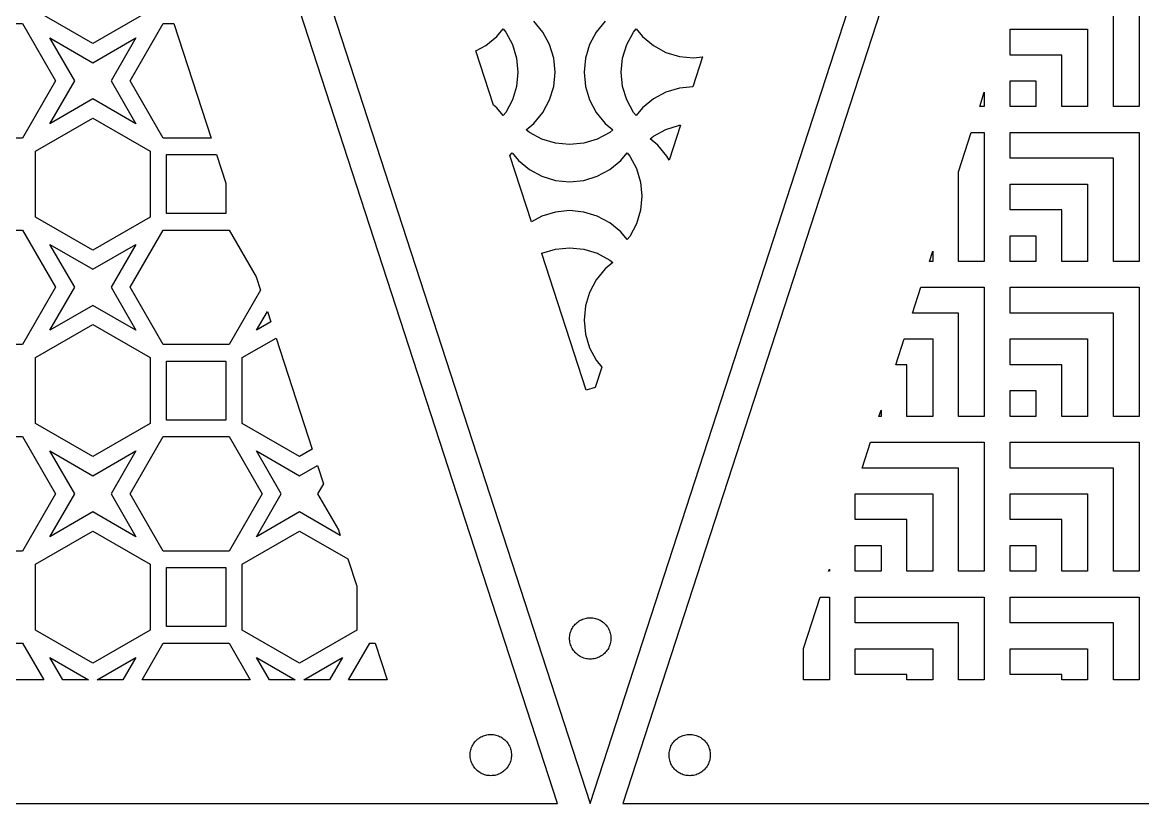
# Model space of a CAD drawing. Header units: metres. Extents: x 20 to 1108, y 20 to 485.
# Drawn here: x 430.8 to 539.2, y 20 to 95.7 of the extents above; entities that cross this region are included whole.
import ezdxf

# ---------------------------------------------------------------- set-up
doc = ezdxf.new("R2010")
doc.units = ezdxf.units.M

msp = doc.modelspace()

# ---------------------------------------------------------------- linework, layer by layer
for p, q in [((482.617, 20), (407.617, 250.826)), ((410.772, 250.826), (485.772, 20.0001)), ((485.772, 20.0001), (560.772, 250.826)), ((563.926, 250.826), (488.926, 20)), ((538.926, 100), (538.926, 87.5)), ((437.617, 93.6035), (432.077, 96.8018)), ((443.158, 96.8018), (437.617, 93.6035)), ((536.426, 87.5), (536.426, 97.5)), ((424.419, 95.54), (430.816, 95.54)), ((430.816, 95.54), (434.014, 90)), ((441.221, 90), (444.419, 95.54)), ((444.419, 95.54), (445.455, 95.54)), ((445.455, 95.54), (449.056, 84.46)), ((481.193, 94.715), (480.322, 95.7765)), ((487.222, 95.7765), (486.351, 94.715)), ((476.722, 94.2765), (477.336, 95.0265)), ((477.336, 95.0265), (477.592, 94.715)), ((477.592, 94.715), (478.239, 93.505)), ((481.839, 93.505), (481.193, 94.715)), ((486.351, 94.715), (485.705, 93.505)), ((489.304, 93.505), (489.952, 94.715)), ((489.952, 94.715), (490.207, 95.0265)), ((490.207, 95.0265), (490.823, 94.2765)), ((526.426, 92.5), (526.426, 95)), ((526.426, 95), (533.926, 95)), ((533.926, 95), (533.926, 87.5)), ((435.862, 90), (433.463, 94.1543)), ((433.463, 94.1543), (437.617, 91.7559)), ((437.617, 91.7559), (441.772, 94.1543)), ((441.772, 94.1543), (439.373, 90)), ((474.705, 92.8947), (475.661, 93.4064)), ((475.661, 93.4064), (476.722, 94.2765)), ((478.239, 93.505), (478.637, 92.1925)), ((482.238, 92.1925), (481.839, 93.505)), ((485.705, 93.505), (485.306, 92.1925)), ((488.907, 92.1925), (489.304, 93.505)), ((490.823, 94.2765), (491.883, 93.4064)), ((491.883, 93.4064), (493.093, 92.7589)), ((476.416, 87.6271), (474.705, 92.8947)), ((478.637, 92.1925), (478.772, 90.8263)), ((482.372, 90.8263), (482.238, 92.1925)), ((485.306, 92.1925), (485.172, 90.8263)), ((488.772, 90.8263), (488.907, 92.1925)), ((493.093, 92.7589), (494.407, 92.3615)), ((494.407, 92.3615), (495.772, 92.2267)), ((496.65, 92.3136), (495.71, 89.42)), ((495.772, 92.2267), (496.65, 92.3136)), ((531.426, 92.5), (526.426, 92.5)), ((531.426, 87.5), (531.426, 92.5)), ((478.772, 90.8263), (478.637, 89.4611)), ((482.238, 89.4611), (482.372, 90.8263)), ((485.172, 90.8263), (485.306, 89.4611)), ((488.907, 89.4611), (488.772, 90.8263)), ((434.014, 90), (430.816, 84.46)), ((433.463, 85.8457), (435.862, 90)), ((439.373, 90), (441.772, 85.8457)), ((444.419, 84.46), (441.221, 90)), ((478.637, 89.4611), (478.239, 88.1476)), ((481.839, 88.1476), (482.238, 89.4611)), ((485.306, 89.4611), (485.705, 88.1476)), ((489.304, 88.1476), (488.907, 89.4611)), ((494.407, 89.2921), (493.093, 88.8947)), ((495.71, 89.42), (494.407, 89.2921)), ((526.426, 87.5), (526.426, 90)), ((526.426, 90), (528.926, 90)), ((528.926, 90), (528.926, 87.5)), ((437.617, 88.2441), (433.463, 85.8457)), ((441.772, 85.8457), (437.617, 88.2441)), ((478.239, 88.1476), (477.592, 86.9376)), ((481.193, 86.9376), (481.839, 88.1476)), ((485.705, 88.1476), (486.351, 86.9376)), ((489.952, 86.9376), (489.304, 88.1476)), ((491.883, 88.2462), (490.823, 87.3761)), ((493.093, 88.8947), (491.883, 88.2462)), ((523.476, 87.5), (523.926, 88.8857)), ((523.926, 88.8857), (523.926, 87.5)), ((476.722, 87.3761), (476.416, 87.6271)), ((477.336, 86.6261), (476.722, 87.3761)), ((477.592, 86.9376), (477.336, 86.6261)), ((480.322, 85.8761), (481.193, 86.9376)), ((486.351, 86.9376), (487.222, 85.8761)), ((490.207, 86.6261), (489.952, 86.9376)), ((490.823, 87.3761), (490.207, 86.6261)), ((523.926, 87.5), (523.476, 87.5)), ((528.926, 87.5), (526.426, 87.5)), ((533.926, 87.5), (531.426, 87.5)), ((538.926, 87.5), (536.426, 87.5)), ((432.077, 83.1982), (437.617, 86.3965)), ((437.617, 86.3965), (443.158, 83.1982)), ((479.573, 85.2609), (480.322, 85.8761)), ((487.222, 85.8761), (487.972, 85.2609)), ((493.093, 85.2931), (494.407, 85.6925)), ((494.502, 85.7013), (493.404, 82.3204)), ((494.407, 85.6925), (494.502, 85.7013)), ((479.883, 85.006), (479.573, 85.2609)), ((481.093, 84.3595), (479.883, 85.006)), ((487.661, 85.006), (486.451, 84.3595)), ((487.972, 85.2609), (487.661, 85.006)), ((491.572, 84.3917), (491.883, 84.6466)), ((491.883, 84.6466), (493.093, 85.2931)), ((521.426, 81.1914), (522.664, 85)), ((522.664, 85), (523.926, 85)), ((523.926, 85), (523.926, 72.5)), ((526.426, 82.5), (526.426, 85)), ((526.426, 85), (538.926, 85)), ((538.926, 85), (538.926, 72.5)), ((430.816, 84.46), (424.419, 84.46)), ((449.056, 84.46), (444.419, 84.46)), ((482.407, 83.9611), (481.093, 84.3595)), ((483.772, 83.8263), (482.407, 83.9611)), ((485.137, 83.9611), (483.772, 83.8263)), ((486.451, 84.3595), (485.137, 83.9611)), ((492.322, 83.7765), (491.572, 84.3917)), ((493.192, 82.715), (492.322, 83.7765)), ((432.077, 76.8018), (432.077, 83.1982)), ((443.158, 83.1982), (443.158, 76.8018)), ((444.757, 77.1396), (444.757, 82.8604)), ((444.757, 82.8604), (449.576, 82.8604)), ((449.576, 82.8604), (450.478, 80.084)), ((477.995, 82.7687), (478.207, 83.0265)), ((480.08, 76.3527), (477.995, 82.7687)), ((478.207, 83.0265), (478.823, 82.2775)), ((488.721, 82.2775), (489.336, 83.0265)), ((489.336, 83.0265), (489.592, 82.715)), ((489.592, 82.715), (490.239, 81.505)), ((493.404, 82.3204), (493.192, 82.715)), ((536.426, 82.5), (526.426, 82.5)), ((536.426, 72.5), (536.426, 82.5)), ((478.823, 82.2775), (479.883, 81.4064)), ((479.883, 81.4064), (481.093, 80.7589)), ((486.451, 80.7589), (487.661, 81.4064)), ((487.661, 81.4064), (488.721, 82.2775)), ((490.239, 81.505), (490.637, 80.1925)), ((481.093, 80.7589), (482.407, 80.3615)), ((482.407, 80.3615), (483.772, 80.2267)), ((483.772, 80.2267), (485.137, 80.3615)), ((485.137, 80.3615), (486.451, 80.7589)), ((521.426, 72.5), (521.426, 81.1914)), ((450.478, 80.084), (450.478, 77.1396)), ((490.637, 80.1925), (490.772, 78.8263)), ((526.426, 77.5), (526.426, 80)), ((526.426, 80), (533.926, 80)), ((533.926, 80), (533.926, 72.5)), ((490.772, 78.8263), (490.637, 77.4611)), ((450.478, 77.1396), (444.757, 77.1396)), ((482.407, 77.2921), (481.093, 76.8947)), ((483.772, 77.4259), (482.407, 77.2921)), ((485.137, 77.2921), (483.772, 77.4259)), ((486.451, 76.8947), (485.137, 77.2921)), ((490.637, 77.4611), (490.239, 76.1486)), ((531.426, 77.5), (526.426, 77.5)), ((531.426, 72.5), (531.426, 77.5)), ((437.617, 73.6035), (432.077, 76.8018)), ((443.158, 76.8018), (437.617, 73.6035)), ((481.093, 76.8947), (480.08, 76.3527)), ((487.661, 76.2472), (486.451, 76.8947)), ((488.721, 75.3761), (487.661, 76.2472)), ((490.239, 76.1486), (489.592, 74.9376)), ((424.419, 75.54), (430.816, 75.54)), ((430.816, 75.54), (434.014, 70)), ((441.221, 70), (444.419, 75.54)), ((444.419, 75.54), (450.816, 75.54)), ((450.816, 75.54), (453.419, 71.0303)), ((489.336, 74.6261), (488.721, 75.3761)), ((489.592, 74.9376), (489.336, 74.6261)), ((526.426, 72.5), (526.426, 75)), ((526.426, 75), (528.926, 75)), ((528.926, 75), (528.926, 72.5)), ((435.862, 70), (433.463, 74.1543)), ((433.463, 74.1543), (437.617, 71.7559)), ((437.617, 71.7559), (441.772, 74.1543)), ((441.772, 74.1543), (439.373, 70)), ((482.407, 73.6925), (483.772, 73.8263)), ((483.772, 73.8263), (485.137, 73.6925)), ((481.077, 73.2843), (481.093, 73.2931)), ((485.381, 60.0353), (481.077, 73.2843)), ((481.093, 73.2931), (482.407, 73.6925)), ((485.137, 73.6925), (486.451, 73.2931)), ((486.451, 73.2931), (487.661, 72.6466)), ((518.602, 72.5), (518.926, 73.498)), ((518.926, 73.498), (518.926, 72.5)), ((487.222, 71.7765), (486.351, 70.715)), ((487.972, 72.3917), (487.222, 71.7765)), ((487.661, 72.6466), (487.972, 72.3917)), ((518.926, 72.5), (518.602, 72.5)), ((523.926, 72.5), (521.426, 72.5)), ((528.926, 72.5), (526.426, 72.5)), ((533.926, 72.5), (531.426, 72.5)), ((538.926, 72.5), (536.426, 72.5)), ((453.419, 71.0303), (453.848, 69.7119)), ((486.351, 70.715), (485.705, 69.505)), ((434.014, 70), (430.816, 64.46)), ((433.463, 65.8457), (435.862, 70)), ((439.373, 70), (441.772, 65.8457)), ((444.419, 64.46), (441.221, 70)), ((453.848, 69.7119), (450.816, 64.46)), ((485.705, 69.505), (485.306, 68.1925)), ((516.977, 67.5), (517.79, 70)), ((517.79, 70), (523.926, 70)), ((523.926, 70), (523.926, 57.5)), ((526.426, 67.5), (526.426, 70)), ((526.426, 70), (538.926, 70)), ((538.926, 70), (538.926, 57.5)), ((437.617, 68.2441), (433.463, 65.8457)), ((441.772, 65.8457), (437.617, 68.2441)), ((453.463, 65.8457), (454.513, 67.6641)), ((454.513, 67.6641), (454.845, 66.6436)), ((485.306, 68.1925), (485.172, 66.8263)), ((521.426, 67.5), (516.977, 67.5)), ((521.426, 57.5), (521.426, 67.5)), ((536.426, 67.5), (526.426, 67.5)), ((536.426, 57.5), (536.426, 67.5)), ((432.077, 63.1982), (437.617, 66.3965)), ((437.617, 66.3965), (443.158, 63.1982)), ((454.845, 66.6436), (453.463, 65.8457)), ((485.172, 66.8263), (485.306, 65.4611)), ((452.077, 63.1982), (455.35, 65.0869)), ((455.35, 65.0869), (458.85, 54.3154)), ((485.306, 65.4611), (485.705, 64.1486)), ((430.816, 64.46), (424.419, 64.46)), ((450.816, 64.46), (444.419, 64.46)), ((485.705, 64.1486), (486.351, 62.9376)), ((515.353, 62.5), (516.166, 65)), ((516.166, 65), (518.926, 65)), ((518.926, 65), (518.926, 57.5)), ((526.426, 62.5), (526.426, 65)), ((526.426, 65), (533.926, 65)), ((533.926, 65), (533.926, 57.5)), ((432.077, 56.8018), (432.077, 63.1982)), ((443.158, 63.1982), (443.158, 56.8018)), ((452.077, 56.8018), (452.077, 63.1982)), ((486.351, 62.9376), (486.892, 62.2794)), ((444.757, 57.1396), (444.757, 62.8604)), ((444.757, 62.8604), (450.478, 62.8604)), ((450.478, 62.8604), (450.478, 57.1396)), ((486.892, 62.2794), (486.247, 60.298)), ((516.426, 62.5), (515.353, 62.5)), ((516.426, 57.5), (516.426, 62.5)), ((531.426, 62.5), (526.426, 62.5)), ((531.426, 57.5), (531.426, 62.5)), ((486.247, 60.298), (485.381, 60.0353)), ((526.426, 57.5), (526.426, 60)), ((526.426, 60), (528.926, 60)), ((528.926, 60), (528.926, 57.5)), ((513.728, 57.5), (513.926, 58.1084)), ((513.926, 57.5), (513.728, 57.5)), ((513.926, 58.1084), (513.926, 57.5)), ((518.926, 57.5), (516.426, 57.5)), ((523.926, 57.5), (521.426, 57.5)), ((528.926, 57.5), (526.426, 57.5)), ((533.926, 57.5), (531.426, 57.5)), ((538.926, 57.5), (536.426, 57.5)), ((437.617, 53.6035), (432.077, 56.8018)), ((443.158, 56.8018), (437.617, 53.6035)), ((450.478, 57.1396), (444.757, 57.1396)), ((457.617, 53.6035), (452.077, 56.8018)), ((424.419, 55.54), (430.816, 55.54)), ((430.816, 55.54), (434.014, 50)), ((441.221, 50), (444.419, 55.54)), ((444.419, 55.54), (450.816, 55.54)), ((450.816, 55.54), (454.014, 50)), ((458.85, 54.3154), (457.617, 53.6035)), ((512.104, 52.5), (512.916, 55)), ((512.916, 55), (523.926, 55)), ((523.926, 55), (523.926, 42.5)), ((526.426, 52.5), (526.426, 55)), ((526.426, 55), (538.926, 55)), ((538.926, 55), (538.926, 42.5)), ((435.862, 50), (433.463, 54.1543)), ((433.463, 54.1543), (437.617, 51.7559)), ((437.617, 51.7559), (441.772, 54.1543)), ((441.772, 54.1543), (439.373, 50)), ((455.862, 50), (453.463, 54.1543)), ((453.463, 54.1543), (457.617, 51.7559)), ((457.617, 51.7559), (459.356, 52.7598)), ((459.356, 52.7598), (459.936, 50.9736)), ((521.426, 52.5), (512.104, 52.5)), ((521.426, 42.5), (521.426, 52.5)), ((536.426, 52.5), (526.426, 52.5)), ((536.426, 42.5), (536.426, 52.5)), ((434.014, 50), (430.816, 44.46)), ((433.463, 45.8457), (435.862, 50)), ((439.373, 50), (441.772, 45.8457)), ((444.419, 44.46), (441.221, 50)), ((454.014, 50), (450.816, 44.46)), ((453.463, 45.8457), (455.862, 50)), ((459.936, 50.9736), (459.373, 50)), ((459.373, 50), (461.383, 46.5186)), ((511.426, 47.5), (511.426, 50)), ((511.426, 50), (518.926, 50)), ((518.926, 50), (518.926, 42.5)), ((526.426, 47.5), (526.426, 50)), ((526.426, 50), (533.926, 50)), ((533.926, 50), (533.926, 42.5)), ((437.617, 48.2441), (433.463, 45.8457)), ((441.772, 45.8457), (437.617, 48.2441)), ((457.617, 48.2441), (453.463, 45.8457)), ((461.563, 45.9658), (457.617, 48.2441)), ((516.426, 47.5), (511.426, 47.5)), ((516.426, 42.5), (516.426, 47.5)), ((531.426, 47.5), (526.426, 47.5)), ((531.426, 42.5), (531.426, 47.5)), ((432.077, 43.1982), (437.617, 46.3965)), ((437.617, 46.3965), (443.158, 43.1982)), ((452.077, 43.1982), (457.617, 46.3965)), ((457.617, 46.3965), (462.302, 43.6924)), ((461.383, 46.5186), (461.563, 45.9658)), ((511.426, 42.5), (511.426, 45)), ((511.426, 45), (513.926, 45)), ((513.926, 45), (513.926, 42.5)), ((526.426, 42.5), (526.426, 45)), ((526.426, 45), (528.926, 45)), ((528.926, 45), (528.926, 42.5)), ((430.816, 44.46), (424.419, 44.46)), ((450.816, 44.46), (444.419, 44.46)), ((462.302, 43.6924), (463.158, 41.0586)), ((432.077, 36.8018), (432.077, 43.1982)), ((443.158, 43.1982), (443.158, 36.8018)), ((444.757, 37.1396), (444.757, 42.8604)), ((444.757, 42.8604), (450.478, 42.8604)), ((450.478, 42.8604), (450.478, 37.1396)), ((452.077, 36.8018), (452.077, 43.1982)), ((508.854, 42.5), (508.926, 42.7207)), ((508.926, 42.5), (508.854, 42.5)), ((508.926, 42.7207), (508.926, 42.5)), ((513.926, 42.5), (511.426, 42.5)), ((518.926, 42.5), (516.426, 42.5)), ((523.926, 42.5), (521.426, 42.5)), ((528.926, 42.5), (526.426, 42.5)), ((533.926, 42.5), (531.426, 42.5)), ((538.926, 42.5), (536.426, 42.5)), ((463.158, 41.0586), (463.158, 36.8018)), ((506.426, 35.0264), (508.042, 40)), ((508.042, 40), (508.926, 40)), ((508.926, 40), (508.926, 32)), ((511.426, 37.5), (511.426, 40)), ((511.426, 40), (523.926, 40)), ((523.926, 40), (523.926, 32)), ((526.426, 37.5), (526.426, 40)), ((526.426, 40), (538.926, 40)), ((538.926, 40), (538.926, 32)), ((485.275, 37.9376), (485.397, 37.964)), ((485.397, 37.964), (485.521, 37.9845)), ((485.521, 37.9845), (485.646, 37.9962)), ((485.646, 37.9962), (485.772, 38.0001)), ((485.772, 38.0001), (485.898, 37.9962)), ((485.898, 37.9962), (486.023, 37.9845)), ((486.023, 37.9845), (486.147, 37.964)), ((486.147, 37.964), (486.269, 37.9376)), ((450.478, 37.1396), (444.757, 37.1396)), ((483.962, 36.8517), (484.019, 36.963)), ((484.019, 36.963), (484.083, 37.0714)), ((484.083, 37.0714), (484.154, 37.1749)), ((484.154, 37.1749), (484.231, 37.2755)), ((484.231, 37.2755), (484.314, 37.3693)), ((484.314, 37.3693), (484.403, 37.4581)), ((484.403, 37.4581), (484.497, 37.5411)), ((484.497, 37.5411), (484.596, 37.6183)), ((484.596, 37.6183), (484.701, 37.6886)), ((484.701, 37.6886), (484.808, 37.7521)), ((484.808, 37.7521), (484.92, 37.8097)), ((484.92, 37.8097), (485.036, 37.8595)), ((485.036, 37.8595), (485.154, 37.9025)), ((485.154, 37.9025), (485.275, 37.9376)), ((486.269, 37.9376), (486.39, 37.9025)), ((486.39, 37.9025), (486.508, 37.8595)), ((486.508, 37.8595), (486.623, 37.8097)), ((486.623, 37.8097), (486.736, 37.7521)), ((486.736, 37.7521), (486.843, 37.6886)), ((486.843, 37.6886), (486.948, 37.6183)), ((486.948, 37.6183), (487.046, 37.5411)), ((487.046, 37.5411), (487.141, 37.4581)), ((487.141, 37.4581), (487.23, 37.3693)), ((487.23, 37.3693), (487.313, 37.2755)), ((487.313, 37.2755), (487.39, 37.1749)), ((487.39, 37.1749), (487.46, 37.0714)), ((487.46, 37.0714), (487.525, 36.963)), ((487.525, 36.963), (487.581, 36.8517)), ((521.426, 37.5), (511.426, 37.5)), ((521.426, 32), (521.426, 37.5)), ((536.426, 37.5), (526.426, 37.5)), ((536.426, 32), (536.426, 37.5)), ((437.617, 33.6035), (432.077, 36.8018)), ((443.158, 36.8018), (437.617, 33.6035)), ((457.617, 33.6035), (452.077, 36.8018)), ((463.158, 36.8018), (457.617, 33.6035)), ((483.772, 36.0001), (483.776, 36.1251)), ((483.776, 35.8741), (483.772, 36.0001)), ((483.776, 36.1251), (483.788, 36.2501)), ((483.788, 35.7491), (483.776, 35.8741)), ((483.788, 36.2501), (483.807, 36.3751)), ((483.807, 36.3751), (483.834, 36.4972)), ((483.834, 36.4972), (483.87, 36.6183)), ((483.87, 36.6183), (483.913, 36.7365)), ((483.913, 36.7365), (483.962, 36.8517)), ((487.581, 36.8517), (487.631, 36.7365)), ((487.631, 36.7365), (487.674, 36.6183)), ((487.674, 36.6183), (487.709, 36.4972)), ((487.709, 36.4972), (487.737, 36.3751)), ((487.737, 36.3751), (487.756, 36.2501)), ((487.756, 36.2501), (487.768, 36.1251)), ((487.768, 35.8741), (487.756, 35.7491)), ((487.768, 36.1251), (487.772, 36.0001)), ((487.772, 36.0001), (487.768, 35.8741)), ((424.419, 35.54), (430.816, 35.54)), ((430.816, 35.54), (432.86, 32)), ((442.375, 32), (444.419, 35.54)), ((444.419, 35.54), (450.816, 35.54)), ((450.816, 35.54), (452.86, 32)), ((462.375, 32), (464.419, 35.54)), ((464.419, 35.54), (464.951, 35.54)), ((464.951, 35.54), (466.101, 32)), ((483.807, 35.6251), (483.788, 35.7491)), ((483.834, 35.5021), (483.807, 35.6251)), ((483.87, 35.382), (483.834, 35.5021)), ((483.913, 35.2648), (483.87, 35.382)), ((483.962, 35.1486), (483.913, 35.2648)), ((484.019, 35.0363), (483.962, 35.1486)), ((484.083, 34.9279), (484.019, 35.0363)), ((484.154, 34.8243), (484.083, 34.9279)), ((484.231, 34.7257), (484.154, 34.8243)), ((484.314, 34.631), (484.231, 34.7257)), ((487.313, 34.7257), (487.23, 34.631)), ((487.39, 34.8243), (487.313, 34.7257)), ((487.46, 34.9279), (487.39, 34.8243)), ((487.525, 35.0363), (487.46, 34.9279)), ((487.581, 35.1486), (487.525, 35.0363)), ((487.631, 35.2648), (487.581, 35.1486)), ((487.674, 35.382), (487.631, 35.2648)), ((487.709, 35.5021), (487.674, 35.382)), ((487.737, 35.6251), (487.709, 35.5021)), ((487.756, 35.7491), (487.737, 35.6251)), ((506.426, 32), (506.426, 35.0264)), ((511.426, 32.5), (511.426, 35)), ((511.426, 35), (518.926, 35)), ((518.926, 35), (518.926, 32)), ((526.426, 32.5), (526.426, 35)), ((526.426, 35), (533.926, 35)), ((533.926, 35), (533.926, 32)), ((434.706, 32), (433.463, 34.1543)), ((433.463, 34.1543), (437.195, 32)), ((438.04, 32), (441.772, 34.1543)), ((441.772, 34.1543), (440.529, 32)), ((454.706, 32), (453.463, 34.1543)), ((453.463, 34.1543), (457.195, 32)), ((458.04, 32), (461.772, 34.1543)), ((461.772, 34.1543), (460.529, 32)), ((484.403, 34.5421), (484.314, 34.631)), ((484.497, 34.4591), (484.403, 34.5421)), ((484.596, 34.382), (484.497, 34.4591)), ((484.701, 34.3116), (484.596, 34.382)), ((484.808, 34.2472), (484.701, 34.3116)), ((484.92, 34.1906), (484.808, 34.2472)), ((485.036, 34.1407), (484.92, 34.1906)), ((485.154, 34.0988), (485.036, 34.1407)), ((485.275, 34.0636), (485.154, 34.0988)), ((485.397, 34.0353), (485.275, 34.0636)), ((485.521, 34.0167), (485.397, 34.0353)), ((485.646, 34.004), (485.521, 34.0167)), ((485.772, 34.0001), (485.646, 34.004)), ((485.898, 34.004), (485.772, 34.0001)), ((486.023, 34.0167), (485.898, 34.004)), ((486.147, 34.0353), (486.023, 34.0167)), ((486.269, 34.0636), (486.147, 34.0353)), ((486.39, 34.0988), (486.269, 34.0636)), ((486.508, 34.1407), (486.39, 34.0988)), ((486.623, 34.1906), (486.508, 34.1407)), ((486.736, 34.2472), (486.623, 34.1906)), ((486.843, 34.3116), (486.736, 34.2472)), ((486.948, 34.382), (486.843, 34.3116)), ((487.046, 34.4591), (486.948, 34.382)), ((487.141, 34.5421), (487.046, 34.4591)), ((487.23, 34.631), (487.141, 34.5421)), ((432.86, 32), (422.375, 32)), ((437.195, 32), (434.706, 32)), ((440.529, 32), (438.04, 32)), ((452.86, 32), (442.375, 32)), ((457.195, 32), (454.706, 32)), ((460.529, 32), (458.04, 32)), ((466.101, 32), (462.375, 32)), ((508.926, 32), (506.426, 32)), ((516.426, 32.5), (511.426, 32.5)), ((516.426, 32), (516.426, 32.5)), ((518.926, 32), (516.426, 32)), ((523.926, 32), (521.426, 32)), ((531.426, 32.5), (526.426, 32.5)), ((531.426, 32), (531.426, 32.5)), ((533.926, 32), (531.426, 32)), ((538.926, 32), (536.426, 32)), ((474.604, 25.9775), (474.688, 26.0713)), ((474.688, 26.0713), (474.777, 26.1602)), ((474.777, 26.1602), (474.87, 26.2432)), ((474.87, 26.2432), (474.97, 26.3203)), ((474.97, 26.3203), (475.074, 26.3906)), ((475.074, 26.3906), (475.182, 26.4551)), ((475.182, 26.4551), (475.294, 26.5117)), ((475.294, 26.5117), (475.409, 26.5615)), ((475.409, 26.5615), (475.528, 26.6045)), ((475.528, 26.6045), (475.648, 26.6396)), ((475.648, 26.6396), (475.771, 26.667)), ((475.771, 26.667), (475.895, 26.6865)), ((475.895, 26.6865), (476.02, 26.6982)), ((476.02, 26.6982), (476.146, 26.7021)), ((476.146, 26.7021), (476.271, 26.6982)), ((476.271, 26.6982), (476.396, 26.6865)), ((476.396, 26.6865), (476.52, 26.667)), ((476.52, 26.667), (476.643, 26.6396)), ((476.643, 26.6396), (476.763, 26.6045)), ((476.763, 26.6045), (476.881, 26.5615)), ((476.881, 26.5615), (476.997, 26.5117)), ((476.997, 26.5117), (477.109, 26.4551)), ((477.109, 26.4551), (477.217, 26.3906)), ((477.217, 26.3906), (477.321, 26.3203)), ((477.321, 26.3203), (477.42, 26.2432)), ((477.42, 26.2432), (477.515, 26.1602)), ((477.515, 26.1602), (477.603, 26.0713)), ((477.603, 26.0713), (477.687, 25.9775)), ((493.857, 25.9775), (493.941, 26.0713)), ((493.941, 26.0713), (494.029, 26.1602)), ((494.029, 26.1602), (494.124, 26.2432)), ((494.124, 26.2432), (494.223, 26.3203)), ((494.223, 26.3203), (494.327, 26.3906)), ((494.327, 26.3906), (494.435, 26.4551)), ((494.435, 26.4551), (494.546, 26.5117)), ((494.546, 26.5117), (494.663, 26.5615)), ((494.663, 26.5615), (494.781, 26.6045)), ((494.781, 26.6045), (494.901, 26.6396)), ((494.901, 26.6396), (495.024, 26.667)), ((495.024, 26.667), (495.148, 26.6865)), ((495.148, 26.6865), (495.273, 26.6982)), ((495.273, 26.6982), (495.398, 26.7021)), ((495.398, 26.7021), (495.524, 26.6982)), ((495.524, 26.6982), (495.649, 26.6865)), ((495.649, 26.6865), (495.773, 26.667)), ((495.773, 26.667), (495.896, 26.6396)), ((495.896, 26.6396), (496.016, 26.6045)), ((496.016, 26.6045), (496.134, 26.5615)), ((496.134, 26.5615), (496.25, 26.5117)), ((496.25, 26.5117), (496.362, 26.4551)), ((496.362, 26.4551), (496.47, 26.3906)), ((496.47, 26.3906), (496.574, 26.3203)), ((496.574, 26.3203), (496.673, 26.2432)), ((496.673, 26.2432), (496.767, 26.1602)), ((496.767, 26.1602), (496.856, 26.0713)), ((496.856, 26.0713), (496.94, 25.9775)), ((474.15, 24.8281), (474.161, 24.9531)), ((474.161, 24.9531), (474.181, 25.0771)), ((474.181, 25.0771), (474.208, 25.1992)), ((474.208, 25.1992), (474.243, 25.3203)), ((474.243, 25.3203), (474.285, 25.4385)), ((474.285, 25.4385), (474.335, 25.5537)), ((474.335, 25.5537), (474.393, 25.666)), ((474.393, 25.666), (474.456, 25.7744)), ((474.456, 25.7744), (474.528, 25.8779)), ((474.528, 25.8779), (474.604, 25.9775)), ((477.687, 25.9775), (477.763, 25.8779)), ((477.763, 25.8779), (477.834, 25.7744)), ((477.834, 25.7744), (477.898, 25.666)), ((477.898, 25.666), (477.955, 25.5537)), ((477.955, 25.5537), (478.005, 25.4385)), ((478.005, 25.4385), (478.047, 25.3203)), ((478.047, 25.3203), (478.082, 25.1992)), ((478.082, 25.1992), (478.11, 25.0771)), ((478.11, 25.0771), (478.129, 24.9531)), ((478.129, 24.9531), (478.141, 24.8281)), ((493.403, 24.8281), (493.415, 24.9531)), ((493.415, 24.9531), (493.434, 25.0771)), ((493.434, 25.0771), (493.461, 25.1992)), ((493.461, 25.1992), (493.497, 25.3203)), ((493.497, 25.3203), (493.539, 25.4385)), ((493.539, 25.4385), (493.588, 25.5537)), ((493.588, 25.5537), (493.646, 25.666)), ((493.646, 25.666), (493.709, 25.7744)), ((493.709, 25.7744), (493.781, 25.8779)), ((493.781, 25.8779), (493.857, 25.9775)), ((496.94, 25.9775), (497.016, 25.8779)), ((497.016, 25.8779), (497.087, 25.7744)), ((497.087, 25.7744), (497.151, 25.666)), ((497.151, 25.666), (497.209, 25.5537)), ((497.209, 25.5537), (497.258, 25.4385)), ((497.258, 25.4385), (497.3, 25.3203)), ((497.3, 25.3203), (497.335, 25.1992)), ((497.335, 25.1992), (497.363, 25.0771)), ((497.363, 25.0771), (497.382, 24.9531)), ((497.382, 24.9531), (497.394, 24.8281)), ((474.146, 24.7021), (474.15, 24.8281)), ((474.15, 24.5771), (474.146, 24.7021)), ((474.161, 24.4512), (474.15, 24.5771)), ((474.181, 24.3271), (474.161, 24.4512)), ((474.208, 24.2051), (474.181, 24.3271)), ((474.243, 24.084), (474.208, 24.2051)), ((474.285, 23.9658), (474.243, 24.084)), ((474.335, 23.8506), (474.285, 23.9658)), ((478.005, 23.9658), (477.955, 23.8506)), ((478.047, 24.084), (478.005, 23.9658)), ((478.082, 24.2051), (478.047, 24.084)), ((478.11, 24.3271), (478.082, 24.2051)), ((478.129, 24.4512), (478.11, 24.3271)), ((478.141, 24.5771), (478.129, 24.4512)), ((478.141, 24.8281), (478.146, 24.7021)), ((478.146, 24.7021), (478.141, 24.5771)), ((493.398, 24.7021), (493.403, 24.8281)), ((493.403, 24.5771), (493.398, 24.7021)), ((493.415, 24.4512), (493.403, 24.5771)), ((493.434, 24.3271), (493.415, 24.4512)), ((493.461, 24.2051), (493.434, 24.3271)), ((493.497, 24.084), (493.461, 24.2051)), ((493.539, 23.9658), (493.497, 24.084)), ((493.588, 23.8506), (493.539, 23.9658)), ((497.258, 23.9658), (497.209, 23.8506)), ((497.3, 24.084), (497.258, 23.9658)), ((497.335, 24.2051), (497.3, 24.084)), ((497.363, 24.3271), (497.335, 24.2051)), ((497.382, 24.4512), (497.363, 24.3271)), ((497.394, 24.5771), (497.382, 24.4512)), ((497.394, 24.8281), (497.398, 24.7021)), ((497.398, 24.7021), (497.394, 24.5771)), ((474.393, 23.7393), (474.335, 23.8506)), ((474.456, 23.6309), (474.393, 23.7393)), ((474.528, 23.5264), (474.456, 23.6309)), ((474.604, 23.4277), (474.528, 23.5264)), ((474.688, 23.333), (474.604, 23.4277)), ((474.777, 23.2441), (474.688, 23.333)), ((474.87, 23.1611), (474.777, 23.2441)), ((474.97, 23.084), (474.87, 23.1611)), ((475.074, 23.0137), (474.97, 23.084)), ((475.182, 22.9492), (475.074, 23.0137)), ((475.294, 22.8926), (475.182, 22.9492)), ((475.409, 22.8428), (475.294, 22.8926)), ((475.528, 22.7998), (475.409, 22.8428)), ((475.648, 22.7646), (475.528, 22.7998)), ((476.763, 22.7998), (476.643, 22.7646)), ((476.881, 22.8428), (476.763, 22.7998)), ((476.997, 22.8926), (476.881, 22.8428)), ((477.109, 22.9492), (476.997, 22.8926)), ((477.217, 23.0137), (477.109, 22.9492)), ((477.321, 23.084), (477.217, 23.0137)), ((477.42, 23.1611), (477.321, 23.084)), ((477.515, 23.2441), (477.42, 23.1611)), ((477.603, 23.333), (477.515, 23.2441)), ((477.687, 23.4277), (477.603, 23.333)), ((477.763, 23.5264), (477.687, 23.4277)), ((477.834, 23.6309), (477.763, 23.5264)), ((477.898, 23.7393), (477.834, 23.6309)), ((477.955, 23.8506), (477.898, 23.7393)), ((493.646, 23.7393), (493.588, 23.8506)), ((493.709, 23.6309), (493.646, 23.7393)), ((493.781, 23.5264), (493.709, 23.6309)), ((493.857, 23.4277), (493.781, 23.5264)), ((493.941, 23.333), (493.857, 23.4277)), ((494.029, 23.2441), (493.941, 23.333)), ((494.124, 23.1611), (494.029, 23.2441)), ((494.223, 23.084), (494.124, 23.1611)), ((494.327, 23.0137), (494.223, 23.084)), ((494.435, 22.9492), (494.327, 23.0137)), ((494.546, 22.8926), (494.435, 22.9492)), ((494.663, 22.8428), (494.546, 22.8926)), ((494.781, 22.7998), (494.663, 22.8428)), ((494.901, 22.7646), (494.781, 22.7998)), ((496.016, 22.7998), (495.896, 22.7646)), ((496.134, 22.8428), (496.016, 22.7998)), ((496.25, 22.8926), (496.134, 22.8428)), ((496.362, 22.9492), (496.25, 22.8926)), ((496.47, 23.0137), (496.362, 22.9492)), ((496.574, 23.084), (496.47, 23.0137)), ((496.673, 23.1611), (496.574, 23.084)), ((496.767, 23.2441), (496.673, 23.1611)), ((496.856, 23.333), (496.767, 23.2441)), ((496.94, 23.4277), (496.856, 23.333)), ((497.016, 23.5264), (496.94, 23.4277)), ((497.087, 23.6309), (497.016, 23.5264)), ((497.151, 23.7393), (497.087, 23.6309)), ((497.209, 23.8506), (497.151, 23.7393)), ((475.771, 22.7373), (475.648, 22.7646)), ((475.895, 22.7178), (475.771, 22.7373)), ((476.02, 22.7061), (475.895, 22.7178)), ((476.146, 22.7021), (476.02, 22.7061)), ((476.271, 22.7061), (476.146, 22.7021)), ((476.396, 22.7178), (476.271, 22.7061)), ((476.52, 22.7373), (476.396, 22.7178)), ((476.643, 22.7646), (476.52, 22.7373)), ((495.024, 22.7373), (494.901, 22.7646)), ((495.148, 22.7178), (495.024, 22.7373)), ((495.273, 22.7061), (495.148, 22.7178)), ((495.398, 22.7021), (495.273, 22.7061)), ((495.524, 22.7061), (495.398, 22.7021)), ((495.649, 22.7178), (495.524, 22.7061)), ((495.773, 22.7373), (495.649, 22.7178)), ((495.896, 22.7646), (495.773, 22.7373)), ((332.617, 20), (482.617, 20)), ((488.926, 20), (638.926, 20))]:
    msp.add_line(p, q)

doc.saveas('drawing.dxf')
